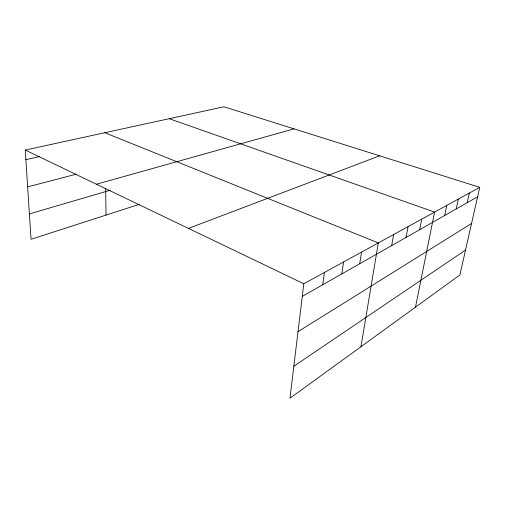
<?xml version="1.0" encoding="UTF-8"?>
<svg xmlns="http://www.w3.org/2000/svg" width="505" height="505" viewBox="0 0 505 505"><rect width="100%" height="100%" fill="white"/><g stroke="black" fill="none" stroke-linecap="round" stroke-linejoin="round"><path stroke-width="0.76" d="M479.75 187.336L303.795 283.766L289.984 398.218L459.878 274.966L479.75 187.336L223.911 106.782L25.25 150.054L31.051 239.294L139.412 204.31M322.739 284.757L324.38 272.485M341.834 273.912L343.577 261.962M359.693 263.768L361.517 252.134M360.955 346.733L378.321 242.924L104.825 132.72M391.691 245.588L393.647 234.522M406.083 237.419L408.084 226.612M419.668 229.699L421.707 219.145M415.495 307.166L434.584 212.087L169.238 118.688M444.684 215.49L446.78 205.402M456.223 208.937L458.338 199.071M467.182 202.713L469.315 193.055M293.841 366.245L465.528 250.063M298.013 331.659L471.55 223.494M302.274 296.378L477.604 196.792M188.46 228.399L379.659 155.818M29.404 213.924L110.197 190.265M96.436 184.224L294.024 128.857M27.642 186.875L76.64 174.086M25.875 159.681L39.516 156.556M25.25 150.054L303.795 283.766M105.646 188.46L106.037 215.086"/></g></svg>
